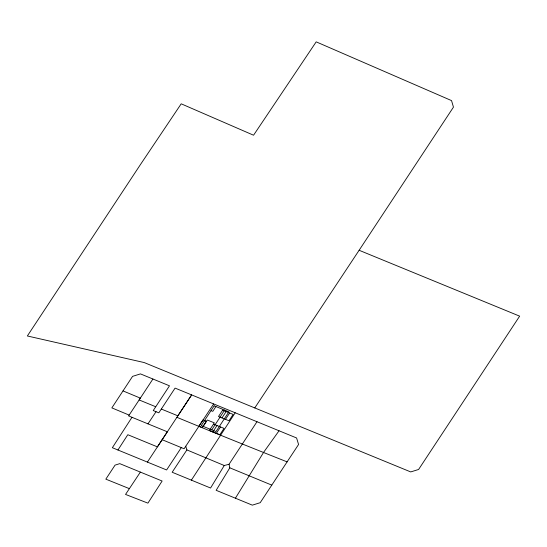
<?xml version="1.0" encoding="UTF-8"?>
<svg xmlns="http://www.w3.org/2000/svg" width="547" height="547" viewBox="0 0 547 547"><rect width="100%" height="100%" fill="white"/><g stroke="black" fill="none" stroke-linecap="round" stroke-linejoin="round"><path stroke-width="0.82" d="M235.408 498.208L263.661 452.26L279.052 430.776L296.583 437.969L298.573 444.479L260.201 502.693L252.324 505.148L216.154 490.31L229.808 467.822L229.036 464.28L256.994 421.716M229.036 464.28L224.263 465.511L210.568 488.02L172.168 472.252L186.883 449.907L185.734 446.215M191.382 480.136L235.203 412.78M131.984 417.299L112.361 447.713L166.603 469.969L181.303 447.61M117.94 449.996L127.807 434.708L157.406 446.878L167.348 431.802L128.6 415.911L140.34 398.12L123.007 390.907L111.855 407.891L129.147 415.091M279.052 430.776L175.074 388.103L158.828 412.828L153.242 410.558L169.488 385.813L140.463 373.895L132.565 376.363L123.007 390.907M203.019 426.304L206.151 421.511L204.373 420.787M215.915 406.558L212.79 411.351L211.005 410.633M211.764 429.853L224.66 410.1M212.872 431.891L217.015 425.539M221.993 417.922L226.143 411.57M216.366 433.313L220.516 426.961M225.494 419.337L229.637 412.992M152.921 379.016L139.136 399.946L155.731 406.749M147.396 462.099L191.655 394.907L177.871 415.823L161.303 409.033M359.119 250.273L453.449 107.144L451.548 100.607L316.193 41.852L253.562 135.218L181.201 103.814L140.408 164.613L27.35 335.974L144.21 362.565L410.722 471.924L418.599 469.476L519.65 316.152L359.119 250.273L254.765 407.932M147.977 423.857L156.039 411.686M140.367 472.102L125.543 494.426L147.909 503.144L162.131 481.025L119.772 463.644L115.055 465.128L105.831 479.151L129.379 488.642M213.638 403.932L184.093 448.766L162.144 439.699M206.527 421.286L203.026 419.87L198.882 426.222L202.376 427.638L207.347 420.028L214.342 422.865L209.371 430.475L219.867 434.728L224.01 428.376L213.521 424.123M176.9 417.299C213.515 432.486 250.28 447.241 287.113 461.873M186.883 449.907L224.243 465.511M229.808 467.822L271.791 485.121M214.137 405.833L201.241 425.587L215.997 431.569L228.892 411.816L214.137 405.833M222.643 410.154L218.499 416.506L228.988 420.759L233.138 414.407L222.643 410.154"/></g></svg>
